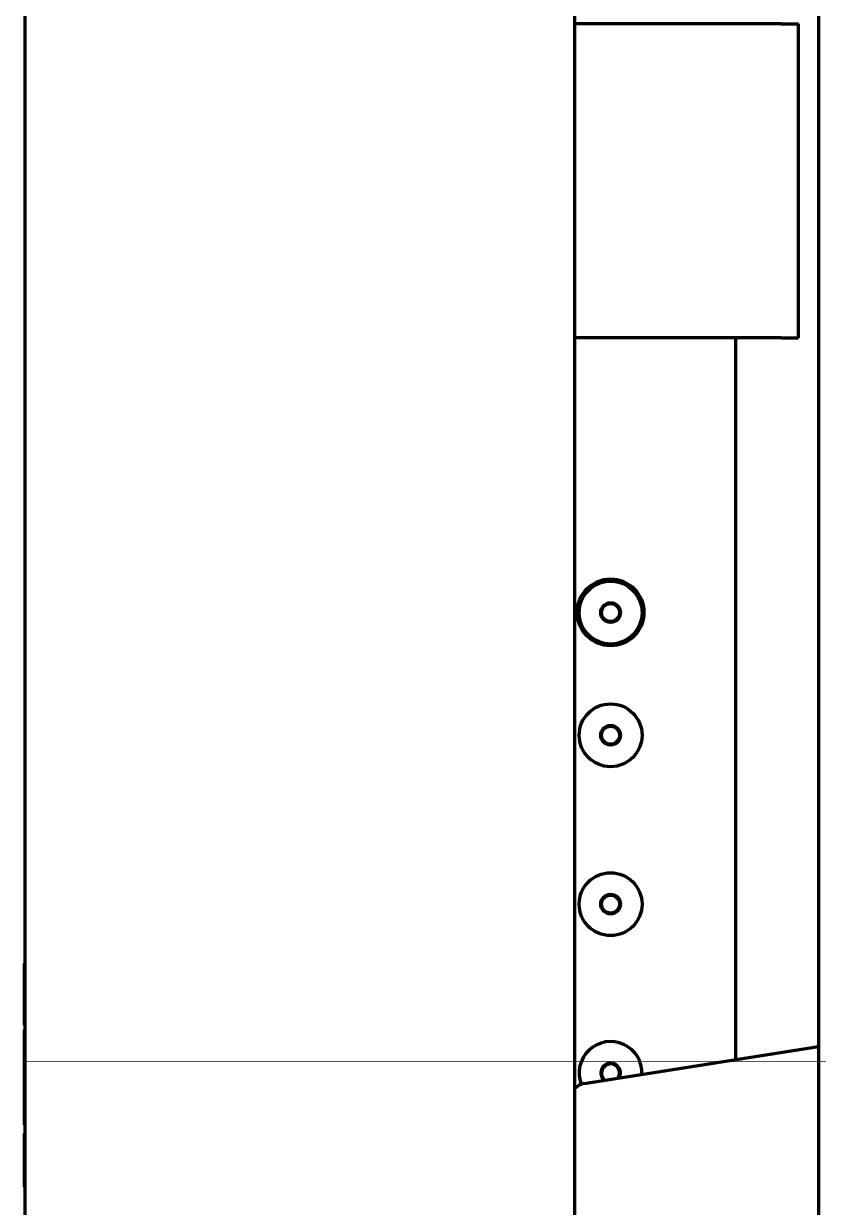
# Model space of a CAD drawing. Header units: inches. Extents: x -3022 to 7311, y 343 to 5680.
# Drawn here: x 866 to 967.2, y 2510 to 2660.7 of the extents above; entities that cross this region are included whole.
import ezdxf

# ---------------------------------------------------------------- set-up
doc = ezdxf.new("R2010")
doc.units = ezdxf.units.IN

msp = doc.modelspace()

# ---------------------------------------------------------------- linework, layer by layer
at = {"linetype": 'Continuous', "lineweight": 70}
for p, q in [((967.16, 3920.69), (967.16, 2255.49)), ((866.16, 2271.3), (866.16, 3919.3)), ((936.16, 2281.3), (936.16, 3919.3)), ((962.44, 2660.7), (936.16, 2660.7)), ((962.44, 2660.7), (964.64, 2660.7)), ((964.64, 2620.7), (964.64, 2660.7)), ((962.44, 2620.7), (936.16, 2620.7)), ((956.65, 2528.85), (956.65, 2620.71)), ((962.44, 2620.7), (964.64, 2620.7)), ((866.16, 2541.22), (865.98, 2541.22)), ((866.16, 2537.44), (866.06, 2537.44)), ((866.06, 2532.53), (865.98, 2532.53)), ((866.06, 2532.48), (865.98, 2532.48)), ((866.06, 2532.48), (865.98, 2532.48)), ((865.98, 2532), (866.06, 2532)), ((866.16, 2532.53), (866.06, 2532.53)), ((937.34, 2525.77), (967.16, 2530.49)), ((866.06, 2530.41), (865.98, 2530.41)), ((866.06, 2530.4), (865.98, 2530.4)), ((866.16, 2530.33), (866.06, 2530.33)), ((866.16, 2530.32), (866.06, 2530.32)), ((865.98, 2528.38), (866.16, 2528.38)), ((866.06, 2528.35), (865.98, 2528.35)), ((865.98, 2523.4), (866.16, 2523.4)), ((866.16, 2520.51), (866.06, 2520.51)), ((865.98, 2512.69), (866.16, 2512.69))]:
    msp.add_line(p, q, dxfattribs=at)
for centre, radius in [((940.71, 2585.75), 4.25), ((940.71, 2585.72), 4), ((940.71, 2585.72), 1.25), ((940.71, 2585.72), 1.15), ((940.71, 2570.1), 4), ((940.71, 2570.1), 1.25), ((940.71, 2570.1), 1.15), ((940.71, 2548.6), 4), ((940.71, 2548.6), 1.25), ((940.71, 2548.6), 1.15)]:
    msp.add_circle(centre, radius, dxfattribs=at)
for centre, radius, start, end in [((940.71, 2527.1), 4, 357.6994, 200.8406), ((940.71, 2527.1), 1.25, 90, 227.7956), ((940.71, 2527.1), 1.15, 90, 231.9244), ((940.71, 2527.1), 1.25, 330.2044, 90), ((940.71, 2527.1), 1.15, 326.0756, 90), ((937.66, 2523.79), 2, 99, 138.5913)]:
    msp.add_arc(centre, radius, start, end, dxfattribs=at)
for points, weights, knots in [([(866.06, 2540.99), (866.06, 2540.91), (866.06, 2540.81), (866.06, 2540.57), (866.06, 2540.44), (866.06, 2540.14), (866.06, 2539.97), (866.06, 2539.6), (866.06, 2539.39), (866.06, 2539.04), (866.06, 2538.9), (866.06, 2538.58), (866.06, 2538.4), (866.06, 2538.04), (866.06, 2537.86), (866.06, 2537.68), (866.06, 2537.64), (866.06, 2537.59), (866.06, 2537.49), (866.06, 2537.46), (866.06, 2537.44)], [0.500028842012, 0.499990385996, 0.499990385996, 0.499988375681, 0.499988375681, 0.499988541707, 0.499988541707, 0.499991391939, 0.499991391939, 0.500012460237, 0.500012460237, 0.500022825709, 0.500022825709, 0.500028062928, 0.500028062928, 0.500028842012, 0.49786557683, 0.49786557683, 0.500028842012, 0.500028842012, 0.500028842012], [0, 0, 0, 0, 0.161192, 0.161192, 0.321006, 0.321006, 0.481112, 0.481112, 0.643175, 0.643175, 0.740375, 0.740375, 0.855409, 0.855409, 0.969268, 0.969268, 0.969268, 0.991092, 0.991092, 1, 1, 1, 1]), ([(866.06, 2537.63), (866.06, 2537.56), (866.06, 2537.49), (866.06, 2536.92), (866.06, 2536.35), (866.06, 2535.42), (866.06, 2535.11), (866.06, 2534.5), (866.06, 2534.18), (866.06, 2533.64), (866.06, 2533.43), (866.06, 2533.21)], [0.499932201946, 0.499958801901, 0.499991015257, 0.499803958143, 0.499803958143, 0.499983511469, 0.499983511469, 0.499967570397, 0.499967570397, 0.499992846385, 0.499978809604, 0.49998673167], [0, 0, 0, 0, 0.063526, 0.063526, 0.500433, 0.500433, 0.697098, 0.697098, 0.884096, 0.884096, 1, 1, 1, 1]), ([(866.06, 2532.53), (866.06, 2532.53), (866.06, 2532.53), (866.06, 2532.53), (866.06, 2532.53), (866.06, 2532.52), (866.06, 2532.51), (866.06, 2532.5), (866.06, 2532.49), (866.06, 2532.48), (866.06, 2532.48), (866.06, 2532.47), (866.06, 2532.46), (866.06, 2532.44), (866.06, 2532.42), (866.06, 2532.4), (866.06, 2532.3), (866.06, 2532.2), (866.06, 2531.99), (866.06, 2531.87), (866.06, 2531.62), (866.06, 2531.49), (866.06, 2531.01), (866.06, 2530.67), (866.06, 2530.33)], [0.500006319012, 0.500006319012, 0.500006319012, 0.499835970951, 0.499835970951, 0.499669135356, 0.499669135356, 0.499745480038, 0.499745480038, 0.500006319012, 0.47470960807, 0.47470960807, 0.500006319012, 0.487512318962, 0.487512318962, 0.500006319012, 0.500000843018, 0.500000843018, 0.499978386677, 0.499978386677, 0.499994078266, 0.499994078266, 0.500006319012, 0.500006319012, 0.500006319012], [0, 0, 0, 0, 0.053398, 0.053398, 0.11603, 0.11603, 0.171869, 0.171869, 0.2168, 0.2168, 0.2168, 0.235167, 0.235167, 0.235167, 0.256769, 0.256769, 0.256769, 0.362784, 0.362784, 0.487547, 0.487547, 0.630817, 0.630817, 1, 1, 1, 1]), ([(866.06, 2530.32), (866.06, 2530.3), (866.06, 2530.26), (866.06, 2530.23), (866.06, 2530.21), (866.06, 2530.18), (866.06, 2530.13), (866.06, 2530.08), (866.06, 2530.01), (866.06, 2529.94), (866.06, 2529.72), (866.06, 2529.51), (866.06, 2529.18), (866.06, 2529.07), (866.06, 2528.86), (866.06, 2528.76), (866.06, 2528.59), (866.06, 2528.5), (866.06, 2528.42), (866.06, 2528.41), (866.06, 2528.4), (866.06, 2528.39), (866.06, 2528.39), (866.06, 2528.38), (866.06, 2528.38)], [0.500031347362, 0.499989550879, 0.499989550879, 0.500031347362, 0.483433625463, 0.483433625463, 0.500031347362, 0.479890011286, 0.479890011286, 0.500031347362, 0.49996284426, 0.49996284426, 0.500026964385, 0.500026964385, 0.500020298158, 0.500020298158, 0.500030640052, 0.500030640052, 0.500031347362, 0.481639258984, 0.481639258984, 0.500031347362, 0.460249278145, 0.454144480019, 0.481716952982], [0, 0, 0, 0, 0.277118, 0.277118, 0.277118, 0.360245, 0.360245, 0.360245, 0.438243, 0.438243, 0.438243, 0.671934, 0.671934, 0.791602, 0.791602, 0.894054, 0.894054, 0.983333, 0.983333, 0.983333, 0.993023, 0.993023, 0.993023, 1, 1, 1, 1]), ([(866.06, 2528.63), (866.06, 2528.63), (866.06, 2528.61), (866.06, 2528.58), (866.06, 2528.55), (866.06, 2528.48), (866.06, 2528.38), (866.06, 2528.3), (866.06, 2528.19), (866.06, 2528.09), (866.06, 2528.06), (866.06, 2528.04), (866.06, 2528.02), (866.06, 2527.96), (866.06, 2527.91), (866.06, 2527.79), (866.06, 2527.72), (866.06, 2527.59), (866.06, 2527.52), (866.06, 2527.31), (866.06, 2527.17), (866.06, 2526.91), (866.06, 2526.8), (866.06, 2526.58), (866.06, 2526.48), (866.06, 2526.37), (866.06, 2526.27), (866.06, 2526.17), (866.06, 2526.06), (866.06, 2525.79), (866.06, 2525.51), (866.06, 2525.22), (866.06, 2524.94), (866.06, 2524.68), (866.06, 2524.45), (866.06, 2524.19), (866.06, 2523.98), (866.06, 2523.83), (866.06, 2523.66), (866.06, 2523.54), (866.06, 2523.47), (866.06, 2523.43), (866.06, 2523.41), (866.06, 2523.41), (866.06, 2523.4), (866.06, 2523.4)], [0.497835431782, 0.496473208678, 0.497205180538, 0.500031347362, 0.485548563835, 0.485548563835, 0.500031347362, 0.448785805263, 0.448785805263, 0.500031347362, 0.49069969115, 0.49069969115, 0.500031347362, 0.499995742455, 0.499995742455, 0.499957346073, 0.499957346073, 0.499992962003, 0.499992962003, 0.499961881403, 0.499961881403, 0.499493775666, 0.499493775666, 0.498985161417, 0.498985161417, 0.500031347362, 0.49831294949, 0.49831294949, 0.500031347362, 0.489188546761, 0.489188546761, 0.500031347362, 0.488022255652, 0.488022255652, 0.500031347362, 0.491459140961, 0.491459140961, 0.500031347362, 0.496327264528, 0.496327264528, 0.500031347362, 0.498848174573, 0.498848174573, 0.499961542433, 0.499918988221, 0.499903684727], [0, 0, 0, 0, 0.06302, 0.06302, 0.06302, 0.11599, 0.11599, 0.11599, 0.155557, 0.155557, 0.155557, 0.165574, 0.165574, 0.165574, 0.19508, 0.19508, 0.23059, 0.23059, 0.270219, 0.270219, 0.354272, 0.354272, 0.413276, 0.413276, 0.459406, 0.459406, 0.459406, 0.501747, 0.501747, 0.501747, 0.598748, 0.598748, 0.598748, 0.691917, 0.691917, 0.691917, 0.794194, 0.794194, 0.794194, 0.910545, 0.910545, 0.910545, 0.968655, 0.968655, 1, 1, 1, 1]), ([(866.06, 2527.34), (866.06, 2527.29), (866.06, 2527.24), (866.06, 2526.9), (866.06, 2526.6), (866.06, 2526.31), (866.06, 2526.07), (866.06, 2525.83), (866.06, 2525.6)], [0.50196344223, 0.502210191051, 0.502495261428, 0.501520102122, 0.501520102122, 0.502818653362, 0.501398417643, 0.501188314876, 0.502188345061], [0, 0, 0, 0, 0.080856, 0.080856, 0.587305, 0.587305, 0.587305, 1, 1, 1, 1]), ([(866.06, 2524.08), (866.06, 2523.98), (866.06, 2523.88), (866.06, 2523.8), (866.06, 2523.71), (866.06, 2523.63), (866.06, 2523.58), (866.06, 2523.52), (866.06, 2523.49), (866.06, 2523.47), (866.06, 2523.45), (866.06, 2523.44), (866.06, 2523.44)], [0.502306397205, 0.501711556762, 0.501882308814, 0.502818653362, 0.499788995854, 0.499788995854, 0.502818653362, 0.500315765195, 0.500315765195, 0.502818653362, 0.502307021428, 0.50228093115, 0.502740382528], [0, 0, 0, 0, 0.223616, 0.223616, 0.223616, 0.454838, 0.454838, 0.454838, 0.699442, 0.699442, 0.699442, 1, 1, 1, 1]), ([(866.06, 2523.39), (866.06, 2523.31), (866.06, 2523.23), (866.06, 2522.99), (866.06, 2522.84), (866.06, 2522.5), (866.06, 2522.33), (866.06, 2521.99), (866.06, 2521.83), (866.06, 2521.28), (866.06, 2520.9), (866.06, 2520.51)], [0.502805667267, 0.502799397445, 0.502803726143, 0.502815933998, 0.502815933998, 0.502815977034, 0.502815977034, 0.502814890851, 0.502814890851, 0.502818653362, 0.502818653362, 0.502818653362], [0, 0, 0, 0, 0.082221, 0.082221, 0.247039, 0.247039, 0.427677, 0.427677, 0.59833, 0.59833, 1, 1, 1, 1]), ([(866.06, 2519.41), (866.06, 2519.09), (866.06, 2518.76), (866.06, 2518.03), (866.06, 2517.64), (866.06, 2516.87), (866.06, 2516.51), (866.06, 2515.72), (866.06, 2515.32), (866.06, 2514.59), (866.06, 2514.27), (866.06, 2513.72), (866.06, 2513.48), (866.06, 2513.09), (866.06, 2512.95), (866.06, 2512.78), (866.06, 2512.75), (866.06, 2512.7), (866.06, 2512.69), (866.06, 2512.69), (866.06, 2512.69), (866.06, 2512.69)], [0.500015738769, 0.500013224492, 0.50001759224, 0.499988344513, 0.499988344513, 0.499984734416, 0.499984734416, 0.499859741035, 0.499859741035, 0.499772165641, 0.499772165641, 0.499731419008, 0.499731419008, 0.499559423038, 0.499559423038, 0.499666780446, 0.499666780446, 0.499918789299, 0.499918789299, 0.500028452945, 0.500028065254, 0.500027678939], [0, 0, 0, 0, 0.097664, 0.097664, 0.220881, 0.220881, 0.34235, 0.34235, 0.488521, 0.488521, 0.624794, 0.624794, 0.751368, 0.751368, 0.868563, 0.868563, 0.9276, 0.9276, 0.999748, 0.999748, 1, 1, 1, 1])]:
    msp.add_rational_spline(points, weights, degree=3, knots=knots, dxfattribs=at)

doc.saveas('drawing.dxf')
